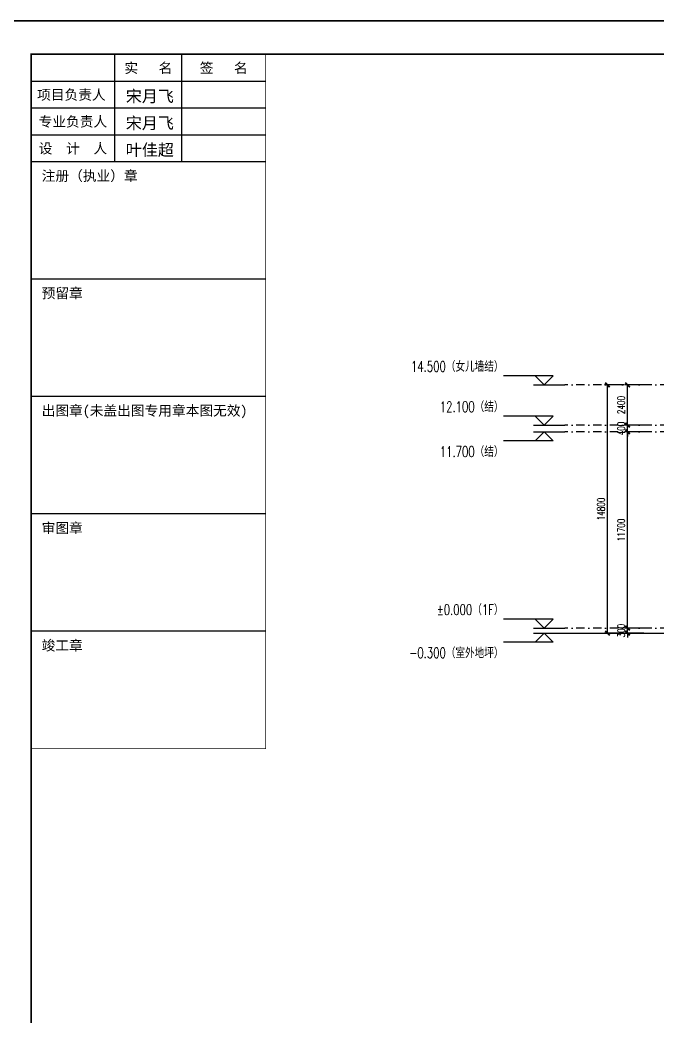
# Model space of a CAD drawing. Extents: x -2072575 to 87763, y 445513 to 805276.
# Drawn here: x -1900987 to -1862906, y 531657 to 591107 of the extents above; entities that cross this region are included whole.
import ezdxf
from ezdxf.enums import TextEntityAlignment as Align

# ---------------------------------------------------------------- set-up
doc = ezdxf.new("R2010")
doc.units = 0
doc.header["$LTSCALE"] = 1000
doc.linetypes.add('DASHDOT', pattern=[1, 0.5, -0.25, 0, -0.25])
doc.linetypes.add('DOT', pattern=[0.25, 0, -0.25])
doc.layers.get('Defpoints').update_dxf_attribs({"color": 210})
for name, color, linetype in [('0-cxFrame', 155, 'Continuous'), ('3符号', 3, 'Continuous'), ('A-AXIS-DP', 126, 'Continuous'), ('AS-WALL', 40, 'Continuous'), ('DIM', 173, 'Continuous'), ('DOT', 8, 'DOT'), ('qianming', 155, 'Continuous')]:
    doc.layers.add(name, color=color, linetype=linetype)
doc.layers.add('0-cxText', color=131, linetype='Continuous', lineweight=25)
doc.styles.add('cx_biaoti', font='')
doc.styles.add('cx_tuming', font='simhei.ttf')
doc.styles.add('cx_tuqian1', font='')
doc.styles.add('DHTEXT-1', font='romans.shx', dxfattribs={"width": 0.7, "bigfont": 'chinese.shx'})
doc.styles.add('卓越符号', font='ROMANS.shx', dxfattribs={"width": 0.7, "bigfont": 'CHINESE.shx'})
doc.styles.add('图框宋体', font='', dxfattribs={"width": 0.75})
doc.styles.add('黑体', font='simhei.ttf', dxfattribs={"height": 12})
doc.styles.get('cx_biaoti').set_extended_font_data('SimSun')
doc.styles.get('cx_tuqian1').set_extended_font_data('SimSun')
doc.styles.get('图框宋体').set_extended_font_data('SimSun')
doc.dimstyles.new('ZN180', dxfattribs={"dimscale": 180, "dimtxt": 2.5, "dimasz": 1.5, "dimexe": 1, "dimexo": 2, "dimgap": 0.9, "dimtad": 1, "dimdec": 0, "dimdsep": 46, "dimtxsty": 'DHTEXT-1', "dimblk": 'ARCHTICK', "dimcen": 2.5, "dimclrd": 173, "dimclre": 173, "dimclrt": 7, "dimazin": 2, "dimtfac": 1, "dimtdec": 0, "dimtix": 1, "dimtmove": 2, "dimatfit": 3, "dimfxl": 0, "dimarcsym": 0})

# ---------------------------------------------------------------- blocks, each defined once
blk = doc.blocks.new('_ArchTick')
at = {"color": 0, "linetype": 'ByBlock', "const_width": 0.4}
blk.add_lwpolyline([(-0.5, -0.5), (0.5, 0.5)], dxfattribs=at)
blk = doc.blocks.new('*D893')
at = {"layer": 'Defpoints', "color": 0, "ltscale": 1800, "transparency": 16777216}
for p in [(-4223, 14500), (-2890, 14500), (-2890, -300)]:
    blk.add_point(p, dxfattribs=at)
at = {"layer": 'DIM', "color": 173, "linetype": 'ByBlock', "lineweight": -2, "ltscale": 1800, "transparency": 16777216}
for p, q in [((-3250, 14500), (-4403, 14500)), ((-4223, -300), (-4223, 14500)), ((-3250, -300), (-4403, -300))]:
    blk.add_line(p, q, dxfattribs=at)
at = {"layer": 'DIM', "color": 173, "lineweight": -2, "ltscale": 1800, "transparency": 16777216, "xscale": 270, "yscale": 270, "zscale": 270}
for p, rotation in [((-4223, 14500), 90), ((-4223, -300), 270)]:
    blk.add_blockref('_ArchTick', p, dxfattribs=dict(at, rotation=rotation))
at = {"layer": 'DIM', "color": 7, "ltscale": 1800, "transparency": 16777216, "insert": (-4610, 7100), "char_height": 450, "attachment_point": 5, "rotation": 90, "style": 'DHTEXT-1'}
blk.add_mtext('14800', dxfattribs=at)
blk = doc.blocks.new('*D894')
at = {"layer": 'Defpoints', "color": 0, "ltscale": 1800, "transparency": 16777216}
for p in [(-3023, 0), (-1690, 0), (-1690, -300)]:
    blk.add_point(p, dxfattribs=at)
at = {"layer": 'DIM', "color": 173, "linetype": 'ByBlock', "lineweight": -2, "ltscale": 1800, "transparency": 16777216}
for p, q in [((-2050, 0), (-3203, 0)), ((-3023, 0), (-3023, 270)), ((-3023, -300), (-3023, 0)), ((-2050, -300), (-3203, -300)), ((-3023, -300), (-3023, -570))]:
    blk.add_line(p, q, dxfattribs=at)
at = {"layer": 'DIM', "color": 173, "lineweight": -2, "ltscale": 1800, "transparency": 16777216, "xscale": 270, "yscale": 270, "zscale": 270}
for p, rotation in [((-3023, 0), 270), ((-3023, -300), 90)]:
    blk.add_blockref('_ArchTick', p, dxfattribs=dict(at, rotation=rotation))
at = {"layer": 'DIM', "color": 7, "ltscale": 1800, "transparency": 16777216, "insert": (-3410, -150), "char_height": 450, "attachment_point": 5, "rotation": 90, "style": 'DHTEXT-1'}
blk.add_mtext('300', dxfattribs=at)
blk = doc.blocks.new('*D895')
at = {"layer": 'Defpoints', "color": 0, "ltscale": 1800, "transparency": 16777216}
for p in [(-3023, 11700), (-1690, 11700), (-1690, 0)]:
    blk.add_point(p, dxfattribs=at)
at = {"layer": 'DIM', "color": 173, "linetype": 'ByBlock', "lineweight": -2, "ltscale": 1800, "transparency": 16777216}
for p, q in [((-2050, 11700), (-3203, 11700)), ((-3023, 0), (-3023, 11700)), ((-2050, 0), (-3203, 0))]:
    blk.add_line(p, q, dxfattribs=at)
at = {"layer": 'DIM', "color": 173, "lineweight": -2, "ltscale": 1800, "transparency": 16777216, "xscale": 270, "yscale": 270, "zscale": 270}
for p, rotation in [((-3023, 11700), 90), ((-3023, 0), 270)]:
    blk.add_blockref('_ArchTick', p, dxfattribs=dict(at, rotation=rotation))
at = {"layer": 'DIM', "color": 7, "ltscale": 1800, "transparency": 16777216, "insert": (-3410, 5850), "char_height": 450, "attachment_point": 5, "rotation": 90, "style": 'DHTEXT-1'}
blk.add_mtext('11700', dxfattribs=at)
blk = doc.blocks.new('*D896')
at = {"layer": 'Defpoints', "color": 0, "ltscale": 1800, "transparency": 16777216}
for p in [(-3023, 12100), (-1690, 12100), (-1690, 11700)]:
    blk.add_point(p, dxfattribs=at)
at = {"layer": 'DIM', "color": 173, "linetype": 'ByBlock', "lineweight": -2, "ltscale": 1800, "transparency": 16777216}
for p, q in [((-2050, 12100), (-3203, 12100)), ((-3023, 12100), (-3023, 12370)), ((-3023, 11700), (-3023, 12100)), ((-2050, 11700), (-3203, 11700)), ((-3023, 11700), (-3023, 11430))]:
    blk.add_line(p, q, dxfattribs=at)
at = {"layer": 'DIM', "color": 173, "lineweight": -2, "ltscale": 1800, "transparency": 16777216, "xscale": 270, "yscale": 270, "zscale": 270}
for p, rotation in [((-3023, 12100), 270), ((-3023, 11700), 90)]:
    blk.add_blockref('_ArchTick', p, dxfattribs=dict(at, rotation=rotation))
at = {"layer": 'DIM', "color": 7, "ltscale": 1800, "transparency": 16777216, "insert": (-3410, 11900), "char_height": 450, "attachment_point": 5, "rotation": 90, "style": 'DHTEXT-1'}
blk.add_mtext('400', dxfattribs=at)
blk = doc.blocks.new('*D897')
at = {"layer": 'Defpoints', "color": 0, "ltscale": 1800, "transparency": 16777216}
for p in [(-3023, 14500), (-1690, 14500), (-1690, 12100)]:
    blk.add_point(p, dxfattribs=at)
at = {"layer": 'DIM', "color": 173, "linetype": 'ByBlock', "lineweight": -2, "ltscale": 1800, "transparency": 16777216}
for p, q in [((-2050, 14500), (-3203, 14500)), ((-3023, 12100), (-3023, 14500)), ((-2050, 12100), (-3203, 12100))]:
    blk.add_line(p, q, dxfattribs=at)
at = {"layer": 'DIM', "color": 173, "lineweight": -2, "ltscale": 1800, "transparency": 16777216, "xscale": 270, "yscale": 270, "zscale": 270}
for p, rotation in [((-3023, 14500), 90), ((-3023, 12100), 270)]:
    blk.add_blockref('_ArchTick', p, dxfattribs=dict(at, rotation=rotation))
at = {"layer": 'DIM', "color": 7, "ltscale": 1800, "transparency": 16777216, "insert": (-3410, 13300), "char_height": 450, "attachment_point": 5, "rotation": 90, "style": 'DHTEXT-1'}
blk.add_mtext('2400', dxfattribs=at)
blk = doc.blocks.new('*U137')
at = {"ltscale": 10}
blk.add_line((3.48, 0), (-6.85, 0), dxfattribs=at)
blk.add_lwpolyline([(3, 3), (0, 0), (-3, 3), (13.45, 3)])
at = {"color": 0, "style": '卓越符号', "width": 0.7, "flags": 8}
blk.add_attdef('±0.000', text='', height=3.5, dxfattribs=at).set_placement((13.45, 4.35), align=Align.RIGHT)
blk = doc.blocks.new('*U138')
at = {"ltscale": 10}
blk.add_line((3.48, 0), (-6.85, 0), dxfattribs=at)
blk.add_lwpolyline([(3, -3), (0, 0), (-3, -3), (13.45, -3)])
at = {"color": 0, "style": '卓越符号', "width": 0.7, "flags": 8}
blk.add_attdef('±0.000', text='', height=3.5, dxfattribs=at).set_placement((13.45, -7.85), align=Align.RIGHT)
blk = doc.blocks.new('zjcx_lan_xinxi(Dragon)')
for p, q in [((7000, -3200), (0, -3200)), ((7000, -6700), (0, -6700)), ((7000, -10200), (0, -10200)), ((7000, -13700), (0, -13700)), ((7000, -17200), (0, -17200))]:
    blk.add_line(p, q)
at = {"const_width": 25}
blk.add_lwpolyline([(0, -20700), (7000, -20700), (7000, 0), (0, 0)], close=True, dxfattribs=at)
for points in [[(2500, -3200), (2500, 0)], [(4500, -3200), (4500, 0)], [(0, -800), (7000, -800)], [(0, -1600), (7000, -1600)], [(0, -2400), (7000, -2400)]]:
    blk.add_lwpolyline(points)
for points in [[(7000, -3200), (7000, 0)], [(0, -3200), (7000, -3200)], [(0, -20700), (7000, -20700), (7000, -3200)], [(0, -20700), (7000, -20700)]]:
    blk.add_lwpolyline(points, dxfattribs=at)
at = {"style": '图框宋体'}
for s, p in [('实   名', (3500, -400)), ('签   名', (5750, -400)), ('项目负责人', (1204, -1200)), ('专业负责人', (1250, -2000)), ('设  计  人', (1250, -2800))]:
    blk.add_text(s, height=300, dxfattribs=at).set_placement(p, align=Align.MIDDLE)
for s, p in [('注册（执业）章', (318, -3771)), ('预留章', (318, -7271)), ('出图章(未盖出图专用章本图无效)', (318, -10771)), ('审图章', (318, -14271)), ('竣工章', (318, -17771))]:
    blk.add_text(s, height=300, dxfattribs=at).set_placement(p)
blk = doc.blocks.new('T-信息(Dragon)')
at = {"layer": '0-cxFrame'}
blk.add_blockref('zjcx_lan_xinxi(Dragon)', (0, 0), dxfattribs=at)
at = {"layer": 'qianming', "color": 3, "style": 'cx_biaoti'}
for s, p in [('宋月飞', (3545, -1249)), ('宋月飞', (3545, -2049)), ('叶佳超', (3545, -2849))]:
    blk.add_text(s, height=350, dxfattribs=at).set_placement(p, align=Align.MIDDLE_CENTER)
blk = doc.blocks.new('TK22.A1 L(Dragon)')
at = {"layer": '0-cxFrame', "color": 7, "const_width": 0.5}
blk.add_lwpolyline([(0, 0), (-841, 0), (-841, 594), (0, 594)], close=True, dxfattribs=at)
at = {"layer": '0-cxFrame', "const_width": 0.5}
blk.add_lwpolyline([(-80, 10), (-821, 10), (-821, 584), (-80, 584)], close=True, dxfattribs=at)
at = {"layer": '0-cxFrame', "xscale": 0.01, "yscale": 0.01, "zscale": 0.01}
blk.add_blockref('T-信息(Dragon)', (-821, 584), dxfattribs=at)
at = {"style": '黑体', "flags": 4}
blk.add_attdef('图幅', text='', height=3.3, dxfattribs=at).set_placement((-40, 3), align=Align.RIGHT)
at = {"layer": '0-cxText', "flags": 4}
for tag, height, style, p in [('建设单位', 3.5, 'cx_tuming', (-45, 240)), ('项目名称', 3.5, 'cx_tuming', (-45, 210)), ('子项名称', 3.5, 'cx_tuming', (-45, 180)), ('工程编号', 3.3, 'cx_tuqian1', (-35, 165)), ('图名1', 3.5, 'cx_tuming', (-45, 87)), ('图名2', 3.5, 'cx_tuming', (-45, 79)), ('图名3', 3.5, 'cx_tuming', (-45, 71)), ('出图日期', 3.3, 'cx_tuqian1', (-39, 60)), ('专业', 3.3, 'cx_tuqian1', (-55, 52)), ('图号', 3.3, 'cx_tuqian1', (-55, 44)), ('版次', 3.3, 'cx_tuqian1', (-20, 44))]:
    blk.add_attdef(tag, text='', height=height, dxfattribs=dict(at, style=style)).set_placement(p, align=Align.MIDDLE)
at = {"layer": 'Defpoints', "color": 6, "flags": 4}
for tag, height, style, p in [('tufu', 3.3, '黑体', (-12, 12)), ('dwfname', 4, 'cx_tuqian1', (-80, 3))]:
    blk.add_attdef(tag, text='', height=height, dxfattribs=dict(at, style=style)).set_placement(p, align=Align.RIGHT)
blk = doc.blocks.new('20250821111658')
at = {"layer": 'DOT', "linetype": 'DASHDOT'}
for p, q in [((97423.1, 14500), (-6775, 14500)), ((97423.1, 12100), (-6775, 12100)), ((97423.1, 11700), (-6775, 11700)), ((97423.1, 0), (-6775, 0))]:
    blk.add_line(p, q, dxfattribs=at)
at = {"layer": '3符号', "color": 7}
ref = blk.add_blockref('*U137', (-8007.9, 14500), dxfattribs=dict(at, xscale=-180, yscale=180, zscale=180))
ref.add_attrib('±0.000', '14.500（女儿墙结）', dxfattribs={"layer": '0', "color": 0, "height": 630, "style": '卓越符号', "width": 0.7}).set_placement((-10428.9, 15283), align=Align.RIGHT)
ref = blk.add_blockref('*U137', (-8007.9, 12100), dxfattribs=dict(at, xscale=-180, yscale=180, zscale=180))
ref.add_attrib('±0.000', '12.100（结）', dxfattribs={"layer": '0', "color": 0, "height": 630, "style": '卓越符号', "width": 0.7}).set_placement((-10428.9, 12883), align=Align.RIGHT)
ref = blk.add_blockref('*U138', (-8007.9, 11700), dxfattribs=dict(at, xscale=-180, yscale=180, zscale=180))
ref.add_attrib('±0.000', '11.700（结）', dxfattribs={"layer": '0', "color": 0, "height": 630, "style": '卓越符号', "width": 0.7}).set_placement((-10428.9, 10207.4), align=Align.RIGHT)
ref = blk.add_blockref('*U137', (-8007.9, 0), dxfattribs=dict(at, xscale=-180, yscale=180, zscale=180))
ref.add_attrib('±0.000', '±0.000（1F）', dxfattribs={"layer": '0', "color": 0, "height": 630, "style": '卓越符号', "width": 0.7}).set_placement((-10428.9, 783), align=Align.RIGHT)
ref = blk.add_blockref('*U138', (-8007.9, -300), dxfattribs=dict(at, xscale=-180, yscale=180, zscale=180))
ref.add_attrib('±0.000', '-0.300（室外地坪）', dxfattribs={"layer": '0', "color": 0, "height": 630, "style": '卓越符号', "width": 0.7}).set_placement((-10428.9, -1792.6), align=Align.RIGHT)
at = {"layer": 'DIM', "ltscale": 1800}
for p1, p2, picture, middle in [((-2890.1, -300), (-2890.1, 14500), '*D893', (-4610.4, 7100)), ((-1690.1, 12100), (-1690.1, 14500), '*D897', (-3410.4, 13300)), ((-1690.1, 11700), (-1690.1, 12100), '*D896', (-3410.4, 11900)), ((-1690.1, 0), (-1690.1, 11700), '*D895', (-3410.4, 5850)), ((-1690.1, -300), (-1690.1, 0), '*D894', (-3410.4, -150))]:
    dim = blk.add_aligned_dim(p1=p1, p2=p2, distance=1333.3, dimstyle='ZN180', dxfattribs=at)
    dim.commit()
    dim.dimension.update_dxf_attribs({"geometry": picture, "text_midpoint": middle})

msp = doc.modelspace()

# ---------------------------------------------------------------- linework, layer by layer
at = {"layer": 'AS-WALL'}
msp.add_line((-1869536.3, 554547.6), (-1763306.3, 554547.6), dxfattribs=at)

# ---------------------------------------------------------------- block references
at = {"layer": '0-cxFrame', "xscale": 200, "yscale": 200, "zscale": 200}
msp.add_blockref('TK22.A1 L(Dragon)', (-1736124.8, 472257.2), dxfattribs=at)
at = {"layer": 'A-AXIS-DP', "ltscale": 2800}
msp.add_blockref('20250821111658', (-1861701.3, 554847.6), dxfattribs=at)

doc.saveas('drawing.dxf')
